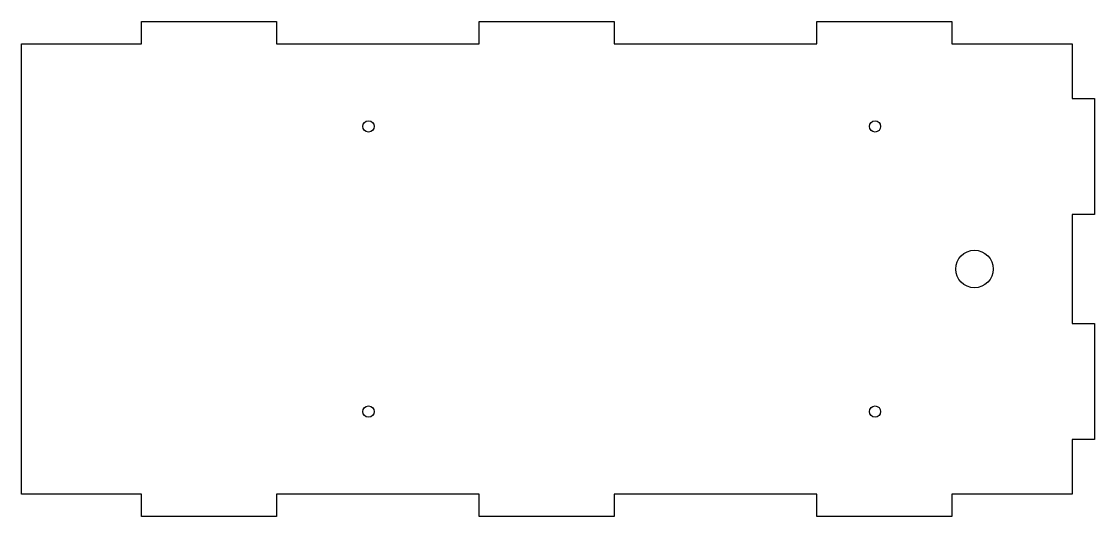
# Model space of a CAD drawing. Header units: millimetres. Extents: x -335 to -49, y -140 to -8.
import ezdxf

# ---------------------------------------------------------------- set-up
doc = ezdxf.new("R2010")
doc.units = ezdxf.units.MM
doc.layers.get('0').update_dxf_attribs({"linetype": 'CONTINUOUS'})

msp = doc.modelspace()

# ---------------------------------------------------------------- linework, layer by layer
msp.add_lwpolyline([(-54.52, -60), (-54.52, -89), (-48.52, -89), (-48.52, -120), (-54.52, -120), (-54.52, -134.5), (-86.52, -134.5), (-86.52, -140.5), (-122.52, -140.5), (-122.52, -134.5), (-176.52, -134.5), (-176.52, -140.5), (-212.52, -140.5), (-212.52, -134.5), (-266.52, -134.5), (-266.52, -140.5), (-302.52, -140.5), (-302.52, -134.5), (-334.52, -134.5), (-334.52, -14.5), (-302.52, -14.5), (-302.52, -8.5), (-266.52, -8.5), (-266.52, -14.5), (-212.52, -14.5), (-212.52, -8.5), (-176.52, -8.5), (-176.52, -14.5), (-122.52, -14.5), (-122.52, -8.5), (-86.52, -8.5), (-86.52, -14.5), (-54.52, -14.5), (-54.52, -29), (-48.52, -29), (-48.52, -60)], close=True)
for centre, radius in [((-242.02, -36.5), 1.5), ((-107.02, -36.5), 1.5), ((-80.52, -74.5), 5), ((-242.02, -112.5), 1.5), ((-107.02, -112.5), 1.5)]:
    msp.add_circle(centre, radius)

doc.saveas('drawing.dxf')
